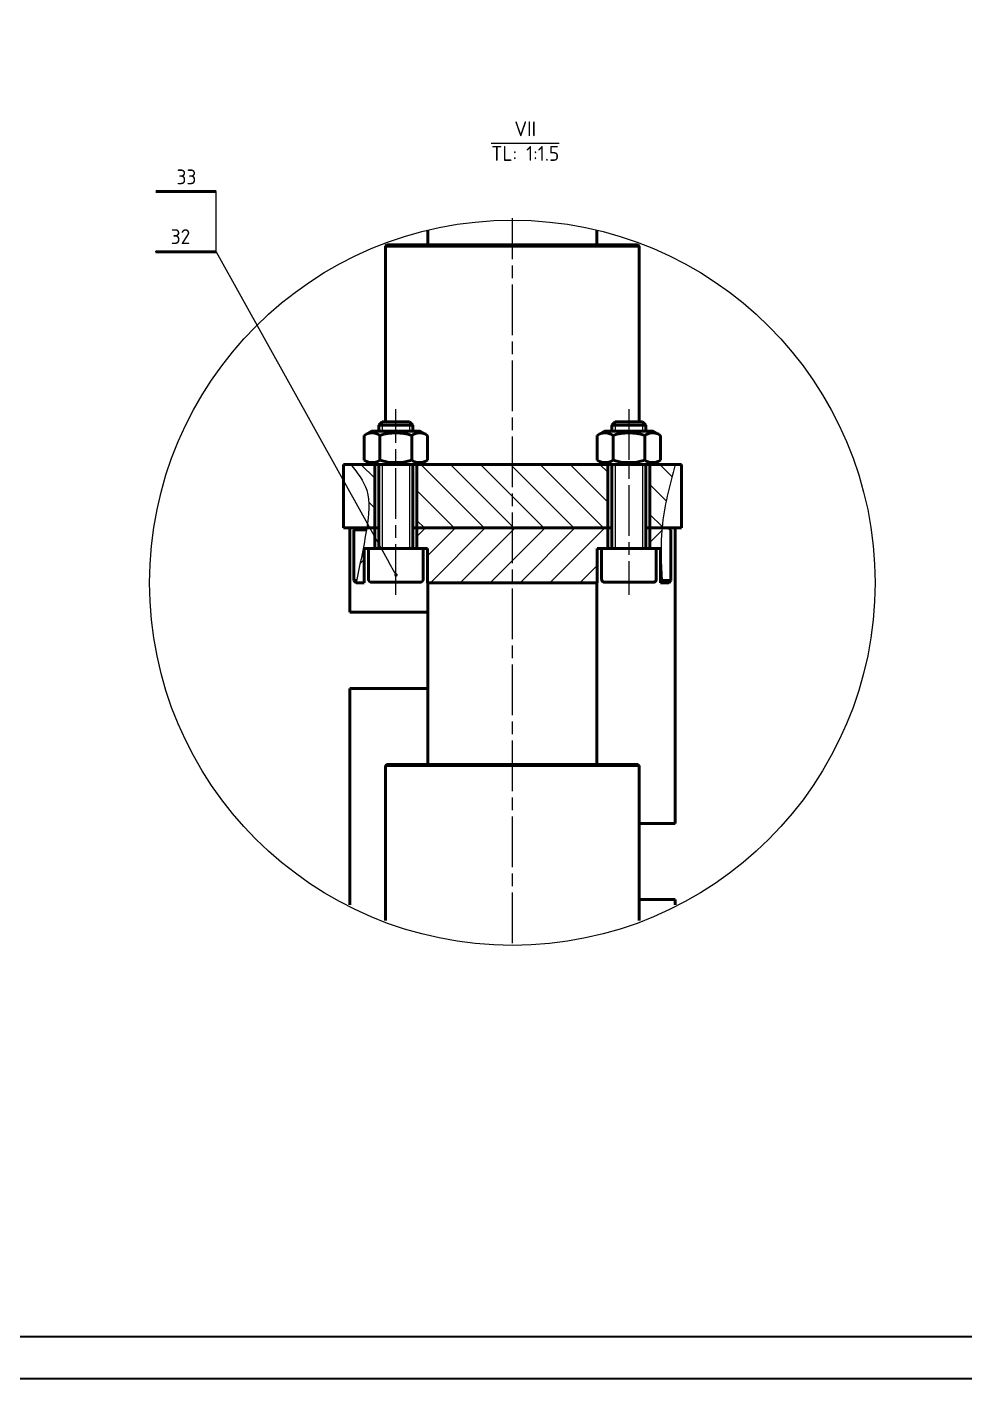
# Model space of a CAD drawing. Header units: millimetres. Extents: x 32504 to 36677, y 41990 to 42879.
# Drawn here: x 34295.5 to 34517.5, y 42027.6 to 42347.7 of the extents above; entities that cross this region are included whole.
import ezdxf

# ---------------------------------------------------------------- set-up
doc = ezdxf.new("R2010")
doc.units = ezdxf.units.MM
doc.linetypes.add('AM_ISO08W050', pattern=[18, 12, -1.5, 3, -1.5])
for name, color, linetype, lineweight in [('AM_0N', 7, 'Continuous', 50), ('AM_4N', 3, 'Continuous', 25), ('AM_5', 3, 'Continuous', 25), ('Chữ', 2, 'Continuous', 25), ('Duong_tam', 4, 'AM_ISO08W050', 25), ('Net_dam', 7, 'Continuous', 50), ('Net_manh', 3, 'Continuous', 25)]:
    doc.layers.add(name, color=color, linetype=linetype, lineweight=lineweight)
doc.styles.add('TCVN7284', font='tcvn7284-2003i.ttf', dxfattribs={"height": 3.5})

msp = doc.modelspace()

# ---------------------------------------------------------------- hatches: boundary and pattern name
at = {"layer": 'AM_5'}
h = msp.add_hatch(color=256, dxfattribs=at)
edge = h.paths.add_edge_path(flags=0)
edge.add_arc((34382.8351, 42217.9884), 0.4375, 0, 360)
at = {"layer": 'Net_manh'}
h = msp.add_hatch(dxfattribs=at)
h.set_pattern_fill('_U', color=256, scale=5, angle=315, pattern_type=0)
h.set_pattern_definition([(315, (74302.329, 92755.3113), (3.5355339, 3.5355339), [])])
h.paths.add_polyline_path([(34410.375, 42244.1427), (34387.7978, 42244.1427), (34387.7978, 42229.1427), (34410.375, 42229.1427)])
h.paths.add_polyline_path([(34432.9521, 42244.1427), (34432.2021, 42244.1427), (34410.375, 42244.1427), (34410.375, 42229.1427), (34432.9521, 42229.1427)])
edge = h.paths.add_edge_path()
edge.add_spline(control_points=[(34372.1571, 42244.1427), (34373.6816, 42242.1894), (34377.0936, 42237.8178), (34376.3873, 42232.1603), (34375.9085, 42229.1427)], knot_values=[0, 0, 0, 0, 1.43509976, 3.2117531, 3.2117531, 3.2117531, 3.2117531], degree=3, periodic=0)
edge.add_line((34375.9085, 42229.1427), (34377.7978, 42229.1427))
edge.add_line((34377.7978, 42229.1427), (34377.7978, 42244.1427))
edge.add_line((34377.7978, 42244.1427), (34377.0478, 42244.1427))
edge.add_line((34377.0478, 42244.1427), (34372.1571, 42244.1427))
edge = h.paths.add_edge_path()
edge.add_spline(control_points=[(34445.8008, 42229.1427), (34446.2722, 42234.2027), (34447.6104, 42239.1727), (34448.9486, 42244.1427)], knot_values=[0, 0, 0, 0, 3.06534589, 3.06534589, 3.06534589, 3.06534589], degree=3, periodic=0)
edge.add_line((34448.9486, 42244.1427), (34442.9521, 42244.1427))
edge.add_line((34442.9521, 42244.1427), (34442.9521, 42229.1427))
edge.add_line((34442.9521, 42229.1427), (34445.8008, 42229.1427))
h = msp.add_hatch(dxfattribs=at)
h.set_pattern_fill('_U', color=256, scale=5, angle=45, pattern_type=0)
h.set_pattern_definition([(45, (74302.329, 92755.3113), (-3.5355339, 3.5355339), [])])
h.paths.add_polyline_path([(34410.375, 42229.1427), (34387.7978, 42229.1427), (34387.7978, 42224.2427), (34390.2978, 42224.2427), (34390.2978, 42216.1427), (34410.375, 42216.1427)])
h.paths.add_polyline_path([(34430.4521, 42224.2427), (34433.4521, 42224.2427), (34433.4521, 42229.1427), (34410.375, 42229.1427), (34410.375, 42216.1427), (34430.4521, 42216.1427)])
edge = h.paths.add_edge_path()
edge.add_line((34445.8004, 42229.1386), (34442.9521, 42229.1427))
edge.add_line((34442.9521, 42229.1427), (34442.9521, 42224.2427))
edge.add_line((34442.9521, 42224.2427), (34444.4521, 42224.2427))
edge.add_line((34444.4521, 42224.2427), (34445.4521, 42224.2427))
edge.add_line((34445.4521, 42224.2427), (34445.4521, 42216.6427))
edge.add_line((34445.4521, 42216.6427), (34445.8008, 42216.6427))
edge.add_spline(control_points=[(34445.8008, 42216.6427), (34445.6164, 42220.6603), (34445.4319, 42224.6779), (34445.757, 42228.6427)], knot_values=[3.16625448, 3.16625448, 3.16625448, 3.16625448, 5.56534589, 5.56534589, 5.56534589, 5.56534589], degree=3, periodic=0)
edge = h.paths.add_edge_path()
edge.add_spline(control_points=[(34375.8282, 42228.6427), (34375.1556, 42224.5037), (34374.3221, 42220.569), (34373.482, 42216.6427)], knot_values=[3.31007823, 3.31007823, 3.31007823, 3.31007823, 5.75680259, 5.75680259, 5.75680259, 5.75680259], degree=3, periodic=0)
edge.add_line((34373.482, 42216.6427), (34375.2978, 42216.6427))
edge.add_line((34375.2978, 42216.6427), (34375.2978, 42224.2427))
edge.add_line((34375.2978, 42224.2427), (34377.7978, 42224.2427))
edge.add_line((34377.7978, 42224.2427), (34377.7978, 42228.6427))
edge.add_line((34377.7978, 42228.6427), (34375.8282, 42228.6427))

# ---------------------------------------------------------------- linework, layer by layer
at = {"layer": 'AM_0N'}
for p, q in [((34378.7978, 42253.4759), (34379.5646, 42254.2427)), ((34378.7978, 42253.4759), (34379.5646, 42254.2427)), ((34379.5646, 42254.2427), (34386.031, 42254.2427)), ((34386.7978, 42253.4759), (34386.031, 42254.2427)), ((34386.7978, 42253.4759), (34386.031, 42254.2427)), ((34433.9521, 42253.4759), (34434.719, 42254.2427)), ((34441.9521, 42253.4759), (34441.1853, 42254.2427)), ((34375.2903, 42251.028), (34377.0478, 42252.0427)), ((34375.2903, 42251.028), (34375.2903, 42245.1574)), ((34388.5478, 42252.0427), (34377.0478, 42252.0427)), ((34378.7978, 42252.0427), (34378.7978, 42253.4759)), ((34386.7978, 42253.4759), (34378.7978, 42253.4759)), ((34378.7978, 42253.4759), (34386.7978, 42253.4759)), ((34378.7978, 42252.0427), (34378.7978, 42253.4759)), ((34379.0441, 42251.028), (34379.0441, 42245.1574)), ((34386.5516, 42251.028), (34386.5516, 42245.1574)), ((34386.7978, 42252.0427), (34386.7978, 42253.4759)), ((34390.3053, 42251.028), (34388.5478, 42252.0427)), ((34390.3053, 42251.028), (34390.3053, 42245.1574)), ((34430.4446, 42251.028), (34432.2021, 42252.0427)), ((34430.4446, 42251.028), (34430.4446, 42245.1574)), ((34443.7021, 42252.0427), (34432.2021, 42252.0427)), ((34433.9521, 42252.0427), (34433.9521, 42253.4759)), ((34441.9521, 42253.4759), (34433.9521, 42253.4759)), ((34434.1984, 42251.028), (34434.1984, 42245.1574)), ((34441.7059, 42251.028), (34441.7059, 42245.1574)), ((34441.9521, 42252.0427), (34441.9521, 42253.4759)), ((34445.4596, 42251.028), (34443.7021, 42252.0427)), ((34445.4596, 42251.028), (34445.4596, 42245.1574)), ((34375.2903, 42245.1574), (34377.0478, 42244.1427)), ((34390.3053, 42245.1574), (34388.5478, 42244.1427)), ((34430.4446, 42245.1574), (34432.2021, 42244.1427)), ((34445.4596, 42245.1574), (34443.7021, 42244.1427)), ((34388.5478, 42244.1427), (34377.0478, 42244.1427)), ((34378.7978, 42227.3677), (34378.7978, 42244.1427)), ((34386.7978, 42227.3677), (34386.7978, 42244.1427)), ((34443.7021, 42244.1427), (34432.2021, 42244.1427)), ((34433.9521, 42227.3677), (34433.9521, 42244.1427)), ((34441.9521, 42229.1427), (34441.9521, 42244.1427)), ((34441.9521, 42227.3677), (34441.9521, 42229.1427)), ((34378.7978, 42226.6009), (34378.7978, 42227.3677)), ((34378.7978, 42224.2427), (34378.7978, 42226.6009)), ((34386.7978, 42226.6009), (34386.7978, 42227.3677)), ((34386.7978, 42224.2427), (34386.7978, 42226.6009)), ((34433.9521, 42226.6009), (34433.9521, 42227.3677)), ((34433.9521, 42224.2427), (34433.9521, 42226.6009)), ((34441.9521, 42226.6009), (34441.9521, 42227.3677)), ((34441.9521, 42224.2427), (34441.9521, 42226.6009)), ((34376.2978, 42217.0427), (34376.2978, 42224.2427)), ((34378.7978, 42224.2427), (34376.2978, 42224.2427)), ((34386.7978, 42224.2427), (34378.7978, 42224.2427)), ((34389.2978, 42224.2427), (34386.7978, 42224.2427)), ((34389.2978, 42217.0427), (34389.2978, 42224.2427)), ((34431.4521, 42217.0427), (34431.4521, 42224.2427)), ((34431.4521, 42224.2427), (34433.9521, 42224.2427)), ((34433.9521, 42224.2427), (34441.9521, 42224.2427)), ((34441.9521, 42224.2427), (34444.4521, 42224.2427)), ((34444.4521, 42217.0427), (34444.4521, 42224.2427)), ((34388.4978, 42216.2427), (34377.0978, 42216.2427))]:
    msp.add_line(p, q, dxfattribs=at)
for centre, radius, start, end in [((34377.1672, 42248.2908), 3.3188, 55.561531, 115.561531), ((34382.7978, 42239.2068), 12.4029, 72.383031, 107.616969), ((34388.4284, 42248.2908), 3.3188, 64.438469, 124.438469), ((34432.3215, 42248.2908), 3.3188, 55.561531, 115.561531), ((34437.9521, 42239.2068), 12.4029, 72.383031, 107.616969), ((34443.5828, 42248.2908), 3.3188, 64.438469, 124.438469), ((34377.1672, 42247.8945), 3.3188, 244.438469, 304.438469), ((34382.7978, 42256.9786), 12.4029, 252.383031, 287.616969), ((34388.4284, 42247.8945), 3.3188, 235.561531, 295.561531), ((34432.3215, 42247.8945), 3.3188, 244.438469, 304.438469), ((34437.9521, 42256.9786), 12.4029, 252.383031, 287.616969), ((34443.5828, 42247.8945), 3.3188, 235.561531, 295.561531), ((34377.0978, 42217.0427), 0.8, 180, 270), ((34388.4978, 42217.0427), 0.8, 270, 0), ((34432.2521, 42217.0427), 0.8, 180, 270), ((34443.6521, 42217.0427), 0.8, 270, 0)]:
    msp.add_arc(centre, radius, start, end, dxfattribs=at)
at = {"layer": 'AM_4N'}
for p, q in [((34379.5646, 42254.2427), (34379.5646, 42252.0427)), ((34379.5646, 42254.2427), (34379.5646, 42252.0427)), ((34386.031, 42254.2427), (34386.031, 42252.0427)), ((34386.031, 42254.2427), (34386.031, 42252.0427)), ((34434.719, 42254.2427), (34434.719, 42252.0427)), ((34441.1853, 42254.2427), (34441.1853, 42252.0427)), ((34379.5646, 42244.1427), (34379.5646, 42224.2427)), ((34386.031, 42244.1427), (34386.031, 42224.2427)), ((34434.719, 42244.1427), (34434.719, 42224.2427)), ((34441.1853, 42244.1427), (34441.1853, 42224.2427))]:
    msp.add_line(p, q, dxfattribs=at)
at = {"layer": 'AM_5'}
for p, q in [((34340.2407, 42294.5062), (34340.2407, 42308.7884)), ((34340.2407, 42294.5062), (34381.1327, 42221.0465)), ((34382.6223, 42218.3706), (34381.1327, 42221.0465))]:
    msp.add_line(p, q, dxfattribs=at)
at = {"layer": 'AM_5', "color": 3}
msp.add_line((34340.2407, 42294.5062), (34325.8589, 42294.5062), dxfattribs=at)
at = {"layer": 'Duong_tam'}
for p, q in [((34410.375, 42130.79), (34410.375, 42302.4954)), ((34382.7978, 42213.2427), (34382.7978, 42257.2427)), ((34437.9521, 42257.2427), (34437.9521, 42213.2427))]:
    msp.add_line(p, q, dxfattribs=at)
at = {"layer": 'Net_dam'}
for p, q in [((34325.9584, 42308.7884), (34340.2407, 42308.7884)), ((34390.375, 42299.6334), (34390.375, 42296.1427)), ((34430.375, 42296.1427), (34430.375, 42299.6334)), ((34380.675, 42296.1427), (34380.375, 42295.8427)), ((34380.375, 42295.8427), (34380.375, 42254.2427)), ((34389.1618, 42295.8427), (34380.375, 42295.8427)), ((34380.675, 42296.1427), (34389.3739, 42296.1427)), ((34440.375, 42295.8427), (34389.1618, 42295.8427)), ((34389.3739, 42296.1427), (34440.075, 42296.1427)), ((34440.375, 42295.8427), (34440.075, 42296.1427)), ((34440.375, 42254.2427), (34440.375, 42295.8427)), ((34340.2407, 42294.5062), (34325.9584, 42294.5062)), ((34379.5646, 42254.2427), (34386.031, 42254.2427)), ((34434.719, 42254.2427), (34441.1853, 42254.2427)), ((34370.375, 42229.1427), (34370.375, 42244.1427)), ((34450.375, 42244.1427), (34370.375, 42244.1427)), ((34377.7978, 42224.2427), (34377.7978, 42244.1427)), ((34387.7978, 42224.2427), (34387.7978, 42244.1427)), ((34432.9521, 42224.2427), (34432.9521, 42244.1427)), ((34442.9521, 42224.2427), (34442.9521, 42244.1427)), ((34450.375, 42229.1427), (34450.375, 42244.1427)), ((34377.7978, 42229.1427), (34370.375, 42229.1427)), ((34371.875, 42229.1427), (34371.875, 42209.1427)), ((34373.375, 42229.1427), (34372.875, 42228.6427)), ((34372.875, 42228.6427), (34372.875, 42216.6427)), ((34375.8282, 42228.6427), (34372.875, 42228.6427)), ((34377.7978, 42229.1427), (34378.7978, 42229.1427)), ((34387.7978, 42229.1427), (34386.7978, 42229.1427)), ((34432.9521, 42229.1427), (34387.7978, 42229.1427)), ((34432.9521, 42229.1427), (34433.9521, 42229.1427)), ((34442.9521, 42229.1427), (34441.9521, 42229.1427)), ((34450.375, 42229.1427), (34442.9521, 42229.1427)), ((34447.875, 42228.6427), (34447.375, 42229.1427)), ((34447.875, 42228.6427), (34447.875, 42216.6427)), ((34448.875, 42229.1427), (34448.875, 42209.1427)), ((34448.875, 42159.1427), (34448.875, 42229.1427)), ((34376.2978, 42224.2427), (34375.2978, 42224.2427)), ((34375.2978, 42224.2427), (34375.2978, 42216.1427)), ((34382.7978, 42224.2427), (34375.7978, 42224.2427)), ((34382.7978, 42224.2427), (34377.7978, 42224.2427)), ((34378.2978, 42224.2427), (34387.2978, 42224.2427)), ((34382.7978, 42224.2427), (34389.7978, 42224.2427)), ((34382.7978, 42224.2427), (34387.7978, 42224.2427)), ((34389.2978, 42224.2427), (34390.2978, 42224.2427)), ((34390.2978, 42224.2427), (34390.2978, 42216.1427)), ((34430.4521, 42224.2427), (34430.4521, 42216.1427)), ((34430.9521, 42224.2427), (34430.4521, 42224.2427)), ((34437.9521, 42224.2427), (34430.9521, 42224.2427)), ((34437.9521, 42224.2427), (34432.9521, 42224.2427)), ((34442.4521, 42224.2427), (34433.4521, 42224.2427)), ((34437.9521, 42224.2427), (34442.9521, 42224.2427)), ((34444.9521, 42224.2427), (34444.4521, 42224.2427)), ((34444.9521, 42224.2427), (34445.4521, 42224.2427)), ((34445.4521, 42224.2427), (34445.4521, 42216.1427)), ((34372.875, 42216.6427), (34373.482, 42216.6427)), ((34372.875, 42216.6427), (34373.375, 42216.1427)), ((34375.2978, 42216.1427), (34373.375, 42216.1427)), ((34390.2978, 42216.1427), (34430.4521, 42216.1427)), ((34390.375, 42216.1427), (34390.375, 42173.1427)), ((34390.375, 42216.1427), (34390.375, 42173.1427)), ((34430.375, 42173.1427), (34430.375, 42216.1427)), ((34432.2521, 42216.2427), (34443.6521, 42216.2427)), ((34447.375, 42216.1427), (34445.4521, 42216.1427)), ((34445.8008, 42216.6427), (34447.875, 42216.6427)), ((34447.375, 42216.1427), (34447.875, 42216.6427)), ((34371.875, 42209.1427), (34390.375, 42209.1427)), ((34371.875, 42191.1427), (34371.875, 42139.9065)), ((34390.375, 42191.1427), (34371.875, 42191.1427)), ((34380.675, 42173.1427), (34380.375, 42172.8427)), ((34380.375, 42172.8427), (34380.375, 42136.2021)), ((34431.5882, 42172.8427), (34380.375, 42172.8427)), ((34380.675, 42173.1427), (34431.376, 42173.1427)), ((34431.376, 42173.1427), (34440.075, 42173.1427)), ((34440.375, 42172.8427), (34431.5882, 42172.8427)), ((34440.375, 42172.8427), (34440.075, 42173.1427)), ((34440.375, 42136.2021), (34440.375, 42172.8427)), ((34440.375, 42159.1427), (34448.875, 42159.1427)), ((34440.375, 42159.1427), (34448.875, 42159.1427)), ((34448.875, 42141.1427), (34440.375, 42141.1427)), ((34448.875, 42139.9065), (34448.875, 42141.1427))]:
    msp.add_line(p, q, dxfattribs=at)
at = {"layer": 'Net_dam', "lineweight": 35}
for points in [[(33949.6398, 42027.6315), (33949.6398, 42868.6315), (35138.6398, 42868.6315), (35138.6398, 42027.6315), (33949.6398, 42027.6315)], [(33969.6398, 42037.6315), (33969.6398, 42858.6315), (35128.6398, 42858.6315), (35128.6398, 42037.6315)]]:
    msp.add_lwpolyline(points, close=True, dxfattribs=at)
at = {"layer": 'Net_manh'}
msp.add_circle((34410.375, 42216.1427), 85.8527, dxfattribs=at)
for points in [[(34372.1571, 42244.1427), (34375.9085, 42238.026), (34375.9085, 42229.1427), (34373.375, 42216.1427)], [(34448.9486, 42244.1427), (34445.8008, 42229.1427), (34445.8008, 42216.6427)]]:
    msp.add_spline(points, degree=3, dxfattribs=at)

# ---------------------------------------------------------------- texts
at = {"layer": 'AM_5', "color": 30, "insert": (34331.8248, 42296.3437), "char_height": 3.5, "attachment_point": 8, "style": 'TCVN7284'}
msp.add_mtext('32', dxfattribs=at)
at = {"layer": 'Chữ', "insert": (34413.4326, 42320.6959), "char_height": 3.5, "attachment_point": 5, "style": 'TCVN7284'}
msp.add_mtext_dynamic_manual_height_columns('VII\\P{\\OTL: 1:1.5}', width=38.990212, gutter_width=2249.3205, heights=[0], dxfattribs=at)
at = {"layer": 'Chữ', "color": 7, "insert": (34333.2326, 42310.4857), "char_height": 3.5, "attachment_point": 8, "style": 'TCVN7284'}
msp.add_mtext('33', dxfattribs=at)

doc.saveas('drawing.dxf')
